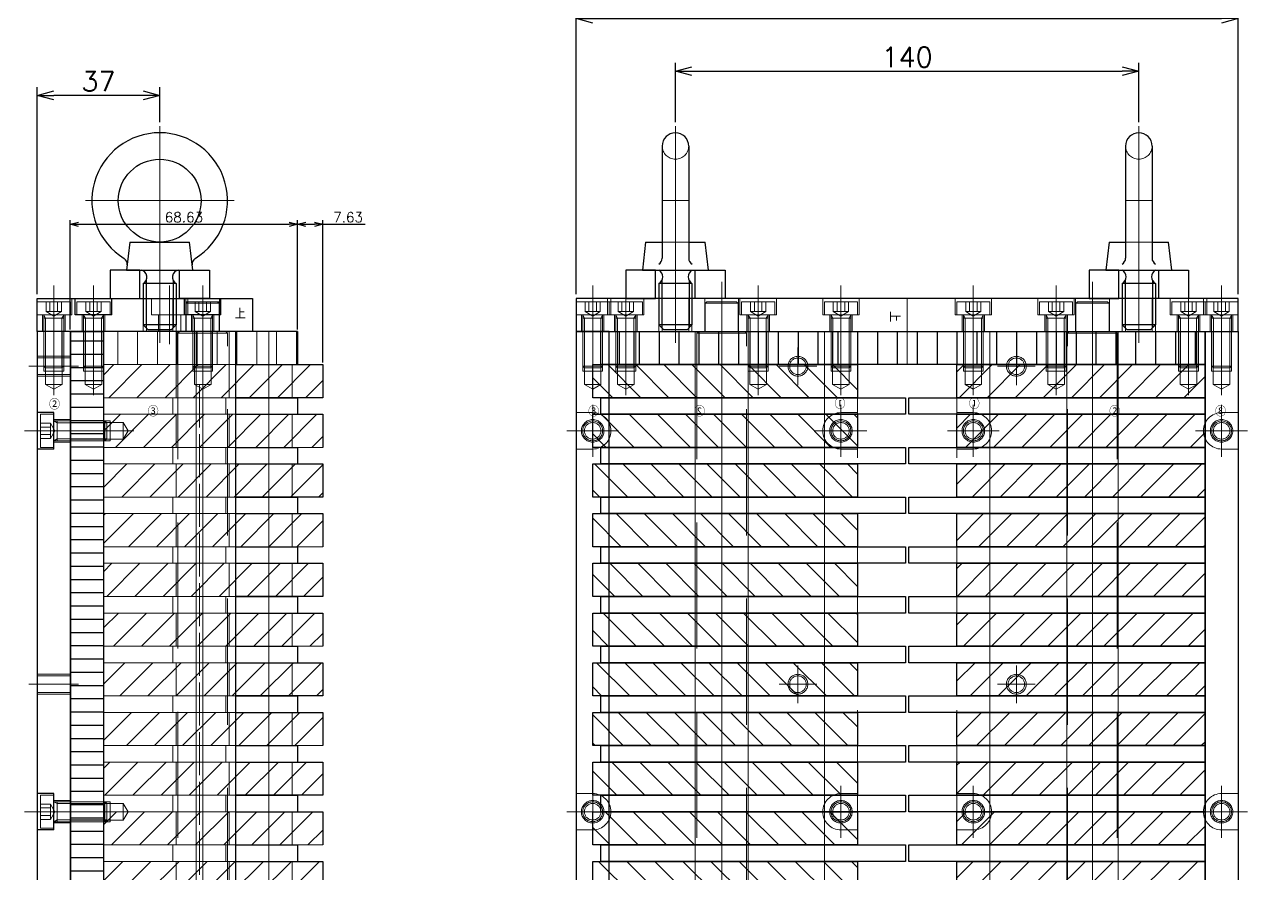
# Model space of a CAD drawing. Header units: millimetres. Extents: x -16130 to 36813, y -8099 to 27484.
# Drawn here: x 9676.5 to 10046, y 24334.3 to 24590.7 of the extents above; entities that cross this region are included whole.
import ezdxf

# ---------------------------------------------------------------- set-up
doc = ezdxf.new("R2010")
doc.units = ezdxf.units.MM
doc.header["$LTSCALE"] = 6
doc.header["$PDMODE"] = 99
doc.header["$PDSIZE"] = 1
doc.linetypes.add('CENTER2', pattern=[28.575, 19.05, -3.175, 3.175, -3.175])
doc.linetypes.add('HIDDEN', pattern=[9.525, 6.35, -3.175])
for name, color, linetype, lineweight in [('04_HIDDEN', 2, 'HIDDEN', 13), ('05_CENTER', 4, 'CENTER2', 13), ('08_DIM', 3, 'Continuous', 13)]:
    doc.layers.add(name, color=color, linetype=linetype, lineweight=lineweight)
doc.layers.add('10_DRAFT', color=8, linetype='Continuous', lineweight=0, plot=False)
doc.styles.add('KSS_TXT', font='txt.shx', dxfattribs={"bigfont": 'extfont2.shx'})
doc.dimstyles.new('KSS_DIM', dxfattribs={"dimtxt": 3, "dimasz": 2.5, "dimexe": 1.25, "dimexo": 0.625, "dimtad": 1, "dimdsep": 46, "dimtxsty": 'KSS_TXT', "dimblk": 'OPEN30', "dimcen": 0, "dimazin": 2, "dimtfac": 0.75, "dimtmove": 0, "dimatfit": 3, "dimldrblk": 'OPEN30', "dimfxl": 1, "dimtolj": 1, "dimarcsym": 0})

# ---------------------------------------------------------------- blocks, each defined once
blk = doc.blocks.new('_Open30')
at = {"color": 0, "linetype": 'ByBlock', "lineweight": -2}
for p, q in [((-1, 0.268), (0, 0)), ((0, 0), (-1, -0.268)), ((0, 0), (-1, 0))]:
    blk.add_line(p, q, dxfattribs=at)
blk = doc.blocks.new('*D624')
at = {"layer": '08_DIM', "color": 0, "lineweight": -2, "transparency": 16777216}
for p, q in [((9758.97, 24498.62), (9758.97, 24531.6)), ((9761.47, 24530.35), (9764.1, 24530.35)), ((9766.6, 24488.62), (9766.6, 24531.6)), ((9766.6, 24530.35), (9779.37, 24530.35))]:
    blk.add_line(p, q, dxfattribs=at)
at = {"layer": 'Defpoints', "color": 0, "transparency": 16777216}
for p in [(9766.6, 24530.35), (9758.97, 24497.99), (9766.6, 24487.99)]:
    blk.add_point(p, dxfattribs=at)
at = {"layer": '08_DIM', "color": 0, "lineweight": -2, "transparency": 16777216, "xscale": 2.5, "yscale": 2.5, "zscale": 2.5, "rotation": 180}
blk.add_blockref('_Open30', (9758.97, 24530.35), dxfattribs=at)
at = {"layer": '08_DIM', "color": 0, "lineweight": -2, "transparency": 16777216, "xscale": 2.5, "yscale": 2.5, "zscale": 2.5}
blk.add_blockref('_Open30', (9766.6, 24530.35), dxfattribs=at)
at = {"layer": '08_DIM', "color": 0, "transparency": 16777216, "insert": (9774.24, 24532.48), "char_height": 3, "attachment_point": 5, "style": 'KSS_TXT'}
blk.add_mtext('\\A1;7.63', dxfattribs=at)
blk = doc.blocks.new('*D625')
at = {"layer": '08_DIM', "color": 0, "lineweight": -2, "transparency": 16777216}
for p, q in [((9690.34, 24498.62), (9690.34, 24531.6)), ((9692.84, 24530.35), (9756.47, 24530.35)), ((9758.97, 24498.62), (9758.97, 24531.6))]:
    blk.add_line(p, q, dxfattribs=at)
at = {"layer": 'Defpoints', "color": 0, "transparency": 16777216}
for p in [(9758.97, 24530.35), (9690.34, 24497.99), (9758.97, 24497.99)]:
    blk.add_point(p, dxfattribs=at)
at = {"layer": '08_DIM', "color": 0, "lineweight": -2, "transparency": 16777216, "xscale": 2.5, "yscale": 2.5, "zscale": 2.5, "rotation": 180}
blk.add_blockref('_Open30', (9690.34, 24530.35), dxfattribs=at)
at = {"layer": '08_DIM', "color": 0, "lineweight": -2, "transparency": 16777216, "xscale": 2.5, "yscale": 2.5, "zscale": 2.5}
blk.add_blockref('_Open30', (9758.97, 24530.35), dxfattribs=at)
at = {"layer": '08_DIM', "color": 0, "transparency": 16777216, "insert": (9724.66, 24532.48), "char_height": 3, "attachment_point": 5, "style": 'KSS_TXT'}
blk.add_mtext('\\A1;68.63', dxfattribs=at)
blk = doc.blocks.new('CHIC10b_1_1_1')
at = {"color": 0}
for p, q in [((-4, 37.5), (-4, 3.61)), ((4, 37.5), (4, 3.61)), ((-9, 8.5), (-10, 0)), ((-9, 8.5), (-4, 8.5)), ((4, 8.5), (9, 8.5)), ((10, 0), (9, 8.5)), ((-10, 0), (10, 0)), ((-4.1, -3.05), (-4.1, -17.4)), ((4.1, -3.05), (4.1, -17.4)), ((5, -4), (-5, -4)), ((-5, -4), (-5, -16.5)), ((5, -4), (5, -16.5)), ((5, -16.5), (-5, -16.5)), ((-5, -16.5), (-3.5, -18)), ((3.5, -18), (-3.5, -18)), ((5, -16.5), (3.5, -18))]:
    blk.add_line(p, q, dxfattribs=at)
for centre, radius, start, end in [((0, 37.5), 4, 0, 180), ((-6, 3.61), 2, 298.1299, 0), ((-6.16, -2), 2.31, 300.2022, 59.7978), ((6.16, -2), 2.31, 120.2022, 239.7978), ((6, 3.61), 2, 180, 241.8701)]:
    blk.add_arc(centre, radius, start, end, dxfattribs=at)
at = {"layer": '04_HIDDEN', "color": 0}
blk.add_line((-4, 8.5), (4, 8.5), dxfattribs=at)
blk.add_arc((0, 37.5), 4, 180, 0, dxfattribs=at)
at = {"layer": '05_CENTER', "color": 0}
blk.add_line((0, 43.44), (0, -18), dxfattribs=at)
at = {"layer": '10_DRAFT'}
blk.add_line((-4, 21), (4, 21), dxfattribs=at)
blk = doc.blocks.new('WSSS30-12-8a_1_1_1')
at = {"color": 0}
for points in [[(-6, 8.5), (-15, 8.5), (-15, 0), (-6, 0)], [(6, 8.5), (15, 8.5), (15, 0), (6, 0)]]:
    blk.add_lwpolyline(points, close=True, dxfattribs=at)
at = {"layer": '10_DRAFT'}
blk.add_line((0, 8.5), (0, 0), dxfattribs=at)
blk = doc.blocks.new('CHIC10a_1_1_1')
at = {"color": 0}
for p, q in [((-9, 8.5), (-10, 0)), ((-9, 8.5), (9, 8.5)), ((10, 0), (9, 8.5)), ((-10, 0), (10, 0)), ((-4.1, -3.05), (-4.1, -17.4)), ((4.1, -3.05), (4.1, -17.4)), ((5, -4), (-5, -4)), ((-5, -4), (-5, -16.5)), ((5, -4), (5, -16.5)), ((5, -16.5), (-5, -16.5)), ((-5, -16.5), (-3.5, -18)), ((3.5, -18), (-3.5, -18)), ((5, -16.5), (3.5, -18))]:
    blk.add_line(p, q, dxfattribs=at)
blk.add_circle((0, 21), 12.5, dxfattribs=at)
for centre, radius, start, end in [((0, 21), 20.5, 301.6226, 238.3774), ((-11.8, 1.84), 2, 353.2902, 58.3774), ((5.99, -2.1), 2.14, 100.3844, 242.5541), ((11.8, 1.84), 2, 121.6226, 186.7098), ((-5.99, -2.1), 2.14, 297.4459, 79.6156)]:
    blk.add_arc(centre, radius, start, end, dxfattribs=at)
at = {"layer": '05_CENTER', "color": 0}
for p, q in [((0, 43.45), (0, -18)), ((-22.45, 21), (22.45, 21))]:
    blk.add_line(p, q, dxfattribs=at)
blk = doc.blocks.new('A$C4AB33B9E_1_1')
at = {"color": 0}
for p, q in [((6.5, 5), (6.5, 10)), ((17.5, 5), (17.5, 10)), ((39.5, 5), (39.5, 10)), ((50.5, 5), (50.5, 10)), ((17.5, 5), (6.5, 5)), ((50.5, 5), (39.5, 5))]:
    blk.add_line(p, q, dxfattribs=at)
blk.add_lwpolyline([(-5, 10), (60, 10), (60, 0), (-5, 0)], close=True, dxfattribs=at)
at = {"layer": '04_HIDDEN'}
for p, q in [((5.5, 5), (5.5, 10)), ((27, 10), (27, 0)), ((28, 10), (28, 0)), ((36, 10), (36, 0)), ((37, 10), (37, 0)), ((5.5, 5), (-5, 5)), ((-3.4, 0), (-3.4, 5)), ((3.4, 0), (3.4, 5)), ((8.6, 0), (8.6, 5)), ((15.4, 0), (15.4, 5)), ((41.6, 0), (41.6, 5)), ((48.4, 0), (48.4, 5))]:
    blk.add_line(p, q, dxfattribs=at)
at = {"layer": '04_HIDDEN', "color": 9}
for p, q in [((39.9, 0), (39.9, 10)), ((50.1, 0), (50.1, 10))]:
    blk.add_line(p, q, dxfattribs=at)
at = {"layer": '05_CENTER'}
for p, q in [((0, 13.86), (0, -3.86)), ((12, 13.86), (12, -3.86)), ((32, 13.39), (32, -3.39)), ((45, 13.86), (45, -3.86))]:
    blk.add_line(p, q, dxfattribs=at)
at = {"layer": '10_DRAFT'}
for p, q in [((35, 13.86), (35, -3.86)), ((29.5, 5), (29.5, 10)), ((40.5, 5), (40.5, 10)), ((40.5, 5), (29.5, 5)), ((31.6, 0), (31.6, 5)), ((38.4, 0), (38.4, 5))]:
    blk.add_line(p, q, dxfattribs=at)
at = {"layer": '10_DRAFT', "style": 'KSS_TXT'}
blk.add_text('上', height=3, dxfattribs=at).set_placement((54.69, 3.84))
blk = doc.blocks.new('A$C5D937532_1_1')
at = {"color": 0}
blk.add_lwpolyline([(-43, -405), (7, -405), (7, 0), (-43, 0)], close=True, dxfattribs=at)
at = {"layer": '04_HIDDEN'}
for p, q in [((-39, 0), (-39, -12)), ((-38.5, 0), (-38.5, -16)), ((-33.5, 0), (-33.5, -16)), ((-33, 0), (-33, -12)), ((-6, 0), (-6, -12)), ((-5.5, 0), (-5.5, -16)), ((-0.5, 0), (-0.5, -16)), ((0, 0), (0, -12)), ((-33, -12), (-39, -12)), ((0, -12), (-6, -12)), ((-36, -17.44), (-38.5, -16)), ((-33.5, -16), (-38.5, -16)), ((-33.5, -16), (-36, -17.44)), ((-3, -17.44), (-5.5, -16)), ((-0.5, -16), (-5.5, -16)), ((-0.5, -16), (-3, -17.44)), ((-43, -27), (-31, -27)), ((-43, -27.5), (-27, -27.5)), ((-31, -27), (-31, -33)), ((-27, -27.5), (-25.56, -30)), ((-27, -27.5), (-27, -32.5)), ((-43, -32.5), (-27, -32.5)), ((-43, -33), (-31, -33)), ((-25.56, -30), (-27, -32.5)), ((-43, -142), (-31, -142)), ((-43, -142.5), (-27, -142.5)), ((-31, -142), (-31, -148)), ((-27, -142.5), (-25.56, -145)), ((-27, -142.5), (-27, -147.5)), ((-43, -147.5), (-27, -147.5)), ((-25.56, -145), (-27, -147.5)), ((-43, -148), (-31, -148)), ((-43, -257), (-31, -257)), ((-43, -257.5), (-27, -257.5)), ((-31, -257), (-31, -263)), ((-27, -257.5), (-25.56, -260)), ((-27, -257.5), (-27, -262.5)), ((-25.56, -260), (-27, -262.5)), ((-43, -262.5), (-27, -262.5)), ((-43, -263), (-31, -263)), ((-43, -372), (-31, -372)), ((-43, -372.5), (-27, -372.5)), ((-31, -372), (-31, -378)), ((-27, -372.5), (-25.56, -375)), ((-27, -372.5), (-27, -377.5)), ((-25.56, -375), (-27, -377.5)), ((-43, -377.5), (-27, -377.5)), ((-43, -378), (-31, -378)), ((-36, -387.56), (-38.5, -389)), ((-33.5, -389), (-36, -387.56)), ((-3, -387.56), (-5.5, -389)), ((-0.5, -389), (-3, -387.56)), ((-38.5, -405), (-38.5, -389)), ((-33.5, -389), (-38.5, -389)), ((-33.5, -405), (-33.5, -389)), ((-5.5, -405), (-5.5, -389)), ((-0.5, -389), (-5.5, -389)), ((-0.5, -405), (-0.5, -389)), ((-33, -393), (-39, -393)), ((-39, -405), (-39, -393)), ((-33, -405), (-33, -393)), ((0, -393), (-6, -393)), ((-6, -405), (-6, -393)), ((0, -405), (0, -393))]:
    blk.add_line(p, q, dxfattribs=at)
at = {"layer": '05_CENTER'}
for p, q in [((-36, 2.19), (-36, -19.18)), ((-3, 2.19), (-3, -19.18)), ((-45.19, -30), (-23.82, -30)), ((-45.19, -145), (-23.82, -145)), ((-45.19, -260), (-23.82, -260)), ((-45.19, -375), (-23.82, -375)), ((-36, -407.19), (-36, -385.82)), ((-3, -407.19), (-3, -385.82))]:
    blk.add_line(p, q, dxfattribs=at)
at = {"layer": '10_DRAFT', "style": 'KSS_TXT'}
blk.add_text('③', height=3, dxfattribs=at).set_placement((-19.63, -25.64))
blk = doc.blocks.new('A$C42137086_1_1')
at = {"color": 0}
for p, q in [((0, -24.5), (-5, -24.5)), ((0, -35.5), (0, -24.5)), ((0, -35.5), (-5, -35.5)), ((0, -139.5), (-5, -139.5)), ((0, -150.5), (0, -139.5)), ((0, -150.5), (-5, -150.5)), ((0, -254.5), (-5, -254.5)), ((0, -254.5), (0, -265.5)), ((0, -265.5), (-5, -265.5)), ((0, -369.5), (-5, -369.5)), ((0, -369.5), (0, -380.5)), ((0, -380.5), (-5, -380.5))]:
    blk.add_line(p, q, dxfattribs=at)
blk.add_lwpolyline([(-5, -405), (5, -405), (5, 0), (-5, 0)], close=True, dxfattribs=at)
at = {"layer": '04_HIDDEN'}
for p, q in [((-3, 0), (-3, -12)), ((-2.5, 0), (-2.5, -16)), ((2.5, 0), (2.5, -16)), ((3, 0), (3, -12)), ((3, -12), (-3, -12)), ((0, -17.44), (-2.5, -16)), ((2.5, -16), (-2.5, -16)), ((2.5, -16), (0, -17.44)), ((5, -26.6), (0, -26.6)), ((5, -33.4), (0, -33.4)), ((5, -141.6), (0, -141.6)), ((5, -148.4), (0, -148.4)), ((5, -256.6), (0, -256.6)), ((5, -263.4), (0, -263.4)), ((5, -371.6), (0, -371.6)), ((5, -378.4), (0, -378.4)), ((-2.5, -389), (0, -387.56)), ((0, -387.56), (2.5, -389)), ((-2.5, -405), (-2.5, -389)), ((-2.5, -389), (2.5, -389)), ((2.5, -405), (2.5, -389)), ((-3, -393), (3, -393)), ((-3, -405), (-3, -393)), ((3, -405), (3, -393))]:
    blk.add_line(p, q, dxfattribs=at)
at = {"layer": '04_HIDDEN', "color": 9}
for p, q in [((-5, -7.5), (5, -7.5)), ((-5, -8), (5, -8)), ((-5, -13), (5, -13)), ((-5, -13.5), (5, -13.5)), ((-5, -103.5), (5, -103.5)), ((-5, -104), (5, -104)), ((-5, -109), (5, -109)), ((-5, -109.5), (5, -109.5)), ((-5, -199.5), (5, -199.5)), ((-5, -200), (5, -200)), ((-5, -205), (5, -205)), ((-5, -205.5), (5, -205.5)), ((-5, -295.5), (5, -295.5)), ((-5, -296), (5, -296)), ((-5, -301), (5, -301)), ((-5, -301.5), (5, -301.5)), ((-5, -391.5), (5, -391.5)), ((-5, -392), (5, -392)), ((-5, -397), (5, -397)), ((-5, -397.5), (5, -397.5))]:
    blk.add_line(p, q, dxfattribs=at)
at = {"layer": '05_CENTER'}
for p, q in [((0, 2.19), (0, -19.18)), ((-8.86, -30), (8.86, -30)), ((-8.86, -145), (8.86, -145)), ((-8.86, -260), (8.86, -260)), ((-8.86, -375), (8.86, -375)), ((0, -407.19), (0, -385.82))]:
    blk.add_line(p, q, dxfattribs=at)
at = {"layer": '05_CENTER', "color": 9}
for p, q in [((-7.5, -10.5), (7.5, -10.5)), ((-7.5, -106.5), (7.5, -106.5)), ((-7.5, -202.5), (7.5, -202.5)), ((-7.5, -298.5), (7.5, -298.5)), ((-7.5, -394.5), (7.5, -394.5))]:
    blk.add_line(p, q, dxfattribs=at)
at = {"layer": '10_DRAFT', "style": 'KSS_TXT'}
blk.add_text('②', height=3, dxfattribs=at).set_placement((-1.43, -23.54))
blk = doc.blocks.new('A$C63852907_1_1_1')
at = {"color": 0}
for p, q in [((-4.5, 9), (-5, 8.5)), ((-5, 0), (-5, 8.5)), ((-5, 8.5), (5, 8.5)), ((-4.5, 9), (4.5, 9)), ((4.5, 9), (5, 8.5)), ((5, 8.5), (5, 0)), ((-7.5, -0.5), (7.5, -0.5)), ((-7.5, -404.5), (7.5, -404.5)), ((-5, -405), (-5, -413.5)), ((5, -413.5), (5, -405)), ((-4.5, -414), (-5, -413.5)), ((-5, -413.5), (5, -413.5)), ((4.5, -414), (5, -413.5)), ((-4.5, -414), (4.5, -414))]:
    blk.add_line(p, q, dxfattribs=at)
blk.add_lwpolyline([(-7, -405), (7, -405), (7.5, -404.5), (7.5, -0.5), (7, 0), (-7, 0), (-7.5, -0.5), (-7.5, -404.5)], close=True, dxfattribs=at)
at = {"layer": '05_CENTER'}
blk.add_line((0, 12.86), (0, -417.86), dxfattribs=at)
blk = doc.blocks.new('CBS6-16b_1_1_1')
at = {"color": 0}
for p, q in [((-4, 5), (-4, -5)), ((0, 5), (-4, 5)), ((0, 5), (0, -5)), ((0, 3), (15.46, 3)), ((0.06, 3), (1, 2.46)), ((1, 3), (1, -3)), ((1, 2.46), (16, 2.46)), ((15.46, 3), (15.46, -3)), ((15.46, 3), (16, 2.46)), ((16, 2.46), (16, -2.46)), ((0, -3), (15.46, -3)), ((0.06, -3), (1, -2.46)), ((1, -2.46), (16, -2.46)), ((15.46, -3), (16, -2.46)), ((0, -5), (-4, -5))]:
    blk.add_line(p, q, dxfattribs=at)
at = {"layer": '04_HIDDEN', "color": 0}
for p, q in [((-1, 2.31), (-4, 2.31)), ((-4, 1.15), (-1, 1.15)), ((-1, 2.31), (0.33, 0)), ((-1, 2.31), (-1, -2.31)), ((-4, -1.15), (-1, -1.15)), ((-4, -2.31), (-1, -2.31)), ((0.33, 0), (-1, -2.31))]:
    blk.add_line(p, q, dxfattribs=at)
at = {"layer": '05_CENTER', "color": 0}
blk.add_line((-4.82, 0), (16.83, 0), dxfattribs=at)
blk = doc.blocks.new('A$C0825307D_1_1')
for name, p in [('A$C4AB33B9E_1_1', (5, 202.5)), ('A$C42137086_1_1', (5, 202.5)), ('A$C5D937532_1_1', (53, 202.5))]:
    blk.add_blockref(name, p)
at = {"layer": '04_HIDDEN'}
blk.add_blockref('A$C63852907_1_1_1', (50, 202.5), dxfattribs=at)
at = {"layer": '04_HIDDEN', "color": 4, "rotation": 270}
for p in [(5, 207.5), (17, 207.5), (50, 207.5)]:
    blk.add_blockref('CBS6-16b_1_1_1', p, dxfattribs=at)
at = {"layer": '04_HIDDEN', "color": 4}
for p in [(5, 172.5), (5, 57.5)]:
    blk.add_blockref('CBS6-16b_1_1_1', p, dxfattribs=at)
blk = doc.blocks.new('A$C43D50A63_1_1')
h = blk.add_hatch()
h.set_pattern_fill('_USER', color=3, scale=6, angle=45, pattern_type=0)
h.set_pattern_definition([(45, (-8147.3205, -26429.961), (-4.2426407, 4.2426407), [])])
h.paths.add_polyline_path([(-8, 10), (-29, 10), (-29, 0), (-8, 0)])
h.paths.add_polyline_path([(-1, 10), (-8, 10), (-8, 0), (-1, 0)])
h.paths.add_polyline_path([(0, 10), (-1, 10), (-1, 0), (0, 0)])
h.paths.add_polyline_path([(8, 10), (0, 10), (0, 0), (8, 0)])
h.paths.add_polyline_path([(21, 10), (8, 10), (8, 0), (21, 0)])
h.paths.add_polyline_path([(29.23, 10), (21, 10), (21, 0), (29.23, 0)])
h.paths.add_polyline_path([(37.26, 10), (29.23, 10), (29.23, 0), (37.26, 0)])
at = {"color": 0}
blk.add_line((21, 10), (21, 0), dxfattribs=at)
blk.add_lwpolyline([(-29, 10), (37.26, 10), (37.26, 0), (-29, 0)], close=True, dxfattribs=at)
at = {"layer": '04_HIDDEN'}
for p, q in [((-7, 10), (-7, 0)), ((9, 10), (9, 0))]:
    blk.add_line(p, q, dxfattribs=at)
at = {"layer": '04_HIDDEN', "color": 9}
for p, q in [((-1, 10), (-1, 0)), ((28, 10), (28, 0))]:
    blk.add_line(p, q, dxfattribs=at)
at = {"layer": '05_CENTER'}
blk.add_line((1, 15.5), (1, -5.5), dxfattribs=at)
blk = doc.blocks.new('A$C4F4128C7_1_1')
at = {"color": 0}
blk.add_line((21, 5), (21, 0), dxfattribs=at)
blk.add_lwpolyline([(-29, 5), (29.63, 5), (29.63, 0), (-29, 0)], close=True, dxfattribs=at)
at = {"layer": '04_HIDDEN'}
for p, q in [((-8, 5), (-8, 0)), ((8, 5), (8, 0))]:
    blk.add_line(p, q, dxfattribs=at)
at = {"layer": '04_HIDDEN', "color": 9}
blk.add_line((-1, 5), (-1, 0), dxfattribs=at)
at = {"layer": '05_CENTER'}
blk.add_line((0, 9), (0, -4), dxfattribs=at)
blk = doc.blocks.new('A$C75237A7E_1_1')
h = blk.add_hatch()
h.set_pattern_fill('_USER', color=3, scale=6, angle=90, pattern_type=0)
h.set_pattern_definition([(90, (-9729.3424, -24487.993), (-6, 4e-16), [])])
h.paths.add_polyline_path([(29.63, 10), (21, 10), (21, 0), (29.63, 0)])
h.paths.add_polyline_path([(21, 10), (8, 10), (8, 0), (21, 0)])
h.paths.add_polyline_path([(8, 10), (0, 10), (0, 0), (8, 0)])
h.paths.add_polyline_path([(0, 10), (-1, 10), (-1, 0), (0, 0)])
h.paths.add_polyline_path([(-1, 10), (-8, 10), (-8, 0), (-1, 0)])
h.paths.add_polyline_path([(-8, 10), (-29, 10), (-29, 0), (-8, 0)])
at = {"color": 0}
blk.add_line((21, 10), (21, 0), dxfattribs=at)
blk.add_lwpolyline([(-29, 10), (29.63, 10), (29.63, 0), (-29, 0)], close=True, dxfattribs=at)
at = {"layer": '04_HIDDEN'}
for p, q in [((-7, 10), (-7, 0)), ((9, 10), (9, 0))]:
    blk.add_line(p, q, dxfattribs=at)
at = {"layer": '04_HIDDEN', "color": 9}
blk.add_line((-1, 10), (-1, 0), dxfattribs=at)
at = {"layer": '05_CENTER'}
blk.add_line((1, 15), (1, -5), dxfattribs=at)
blk = doc.blocks.new('A$C574158FF_1_1_1')
h = blk.add_hatch()
h.set_pattern_fill('_USER', color=3, scale=4, pattern_type=0)
h.set_pattern_definition([(0, (112.774, 139.052), (0, 4), [])])
h.paths.add_polyline_path([(10, 0), (0, 0), (0, -405), (10, -405)])
at = {"color": 3}
blk.add_lwpolyline([(10, 0), (0, 0), (0, -405), (10, -405)], close=True, dxfattribs=at)
blk = doc.blocks.new('A$C2D3A72E1_1_1')
for p, q in [((68.63, 202.5), (50, 202.5)), ((68.63, 202.5), (68.63, 192.5)), ((50, 192.5), (76.26, 192.5)), ((76.26, 192.5), (76.26, 182.5)), ((50, 182.5), (68.63, 182.5)), ((76.26, 182.5), (50, 182.5)), ((68.63, 182.5), (68.63, 177.5)), ((50, 177.5), (76.26, 177.5)), ((76.26, 177.5), (76.26, 167.5)), ((50, 167.5), (68.63, 167.5)), ((68.63, 167.5), (68.63, 162.5)), ((50, 162.5), (76.26, 162.5)), ((76.26, 162.5), (76.26, 152.5)), ((50, 152.5), (68.63, 152.5)), ((76.26, 152.5), (50, 152.5)), ((68.63, 152.5), (68.63, 147.5)), ((50, 147.5), (76.26, 147.5)), ((76.26, 147.5), (76.26, 137.5)), ((50, 137.5), (68.63, 137.5)), ((68.63, 137.5), (68.63, 132.5)), ((50, 132.5), (76.26, 132.5)), ((76.26, 132.5), (76.26, 122.5)), ((50, 122.5), (68.63, 122.5)), ((76.26, 122.5), (50, 122.5)), ((68.63, 122.5), (68.63, 117.5)), ((50, 117.5), (76.26, 117.5)), ((76.26, 117.5), (76.26, 107.5)), ((50, 107.5), (68.63, 107.5)), ((68.63, 107.5), (68.63, 102.5)), ((50, 102.5), (76.26, 102.5)), ((76.26, 102.5), (76.26, 92.5)), ((50, 92.5), (68.63, 92.5)), ((76.26, 92.5), (50, 92.5)), ((68.63, 92.5), (68.63, 87.5)), ((50, 87.5), (76.26, 87.5)), ((76.26, 87.5), (76.26, 77.5)), ((50, 77.5), (68.63, 77.5)), ((68.63, 77.5), (68.63, 72.5)), ((50, 72.5), (76.26, 72.5)), ((76.26, 72.5), (76.26, 62.5)), ((50, 62.5), (68.63, 62.5)), ((76.26, 62.5), (50, 62.5)), ((68.63, 62.5), (68.63, 57.5)), ((50, 57.5), (76.26, 57.5)), ((76.26, 57.5), (76.26, 47.5)), ((50, 47.5), (68.63, 47.5)), ((68.63, 47.5), (68.63, 42.5)), ((50, 42.5), (76.26, 42.5)), ((76.26, 42.5), (76.26, 32.5))]:
    blk.add_line(p, q)
at = {"xscale": -1}
blk.add_blockref('A$C574158FF_1_1_1', (10, 202.5), dxfattribs=at)
at = {"layer": '04_HIDDEN'}
for name, p in [('A$C75237A7E_1_1', (39, 192.5)), ('A$C43D50A63_1_1', (39, 182.5)), ('A$C4F4128C7_1_1', (39, 177.5)), ('A$C43D50A63_1_1', (39, 167.5)), ('A$C4F4128C7_1_1', (39, 162.5)), ('A$C43D50A63_1_1', (39, 152.5)), ('A$C4F4128C7_1_1', (39, 147.5)), ('A$C43D50A63_1_1', (39, 137.5)), ('A$C4F4128C7_1_1', (39, 132.5)), ('A$C43D50A63_1_1', (39, 122.5)), ('A$C4F4128C7_1_1', (39, 117.5)), ('A$C43D50A63_1_1', (39, 107.5)), ('A$C4F4128C7_1_1', (39, 102.5)), ('A$C43D50A63_1_1', (39, 92.5)), ('A$C4F4128C7_1_1', (39, 87.5)), ('A$C43D50A63_1_1', (39, 77.5)), ('A$C4F4128C7_1_1', (39, 72.5)), ('A$C43D50A63_1_1', (39, 62.5)), ('A$C4F4128C7_1_1', (39, 57.5)), ('A$C43D50A63_1_1', (39, 47.5)), ('A$C4F4128C7_1_1', (39, 42.5)), ('A$C43D50A63_1_1', (39, 32.5))]:
    blk.add_blockref(name, p, dxfattribs=at)
blk = doc.blocks.new('A$C53AE1608_1_1')
at = {"color": 0}
blk.add_lwpolyline([(-10, -5), (0, -5), (0, 195), (-10, 195)], close=True, dxfattribs=at)
at = {"layer": '04_HIDDEN'}
for p, q in [((-5, 184.5), (-5, 195)), ((0, 193.4), (-5, 193.4)), ((0, 186.6), (-5, 186.6)), ((-5, 184.5), (-10, 184.5)), ((-10, 170), (0, 170)), ((-10, 169), (0, 169)), ((-10, 161), (0, 161)), ((-10, 160), (0, 160)), ((0, 156.1), (-10, 156.1)), ((0, 145.9), (-10, 145.9)), ((0, 44.1), (-10, 44.1)), ((0, 33.9), (-10, 33.9)), ((-10, 30), (0, 30)), ((-10, 29), (0, 29)), ((-10, 21), (0, 21)), ((-10, 20), (0, 20)), ((-5, 5.5), (-10, 5.5)), ((-5, 5.5), (-5, -5)), ((0, 3.4), (-5, 3.4)), ((0, -3.4), (-5, -3.4))]:
    blk.add_line(p, q, dxfattribs=at)
at = {"layer": '04_HIDDEN', "color": 9}
for p, q in [((-5, 185.5), (-10, 185.5)), ((-5, 174.5), (-5, 185.5)), ((0, 183.4), (-5, 183.4)), ((-5, 174.5), (-10, 174.5)), ((0, 176.6), (-5, 176.6)), ((-5, 145.5), (-10, 145.5)), ((-5, 134.5), (-5, 145.5)), ((0, 143.4), (-5, 143.4)), ((-5, 134.5), (-10, 134.5)), ((0, 136.6), (-5, 136.6)), ((-5, 120.5), (-10, 120.5)), ((-5, 109.5), (-5, 120.5)), ((0, 118.4), (-5, 118.4)), ((0, 111.6), (-5, 111.6)), ((-5, 109.5), (-10, 109.5)), ((-5, 80.5), (-10, 80.5)), ((-5, 80.5), (-5, 69.5)), ((0, 78.4), (-5, 78.4)), ((0, 71.6), (-5, 71.6)), ((-5, 69.5), (-10, 69.5)), ((-5, 55.5), (-10, 55.5)), ((-5, 55.5), (-5, 44.5)), ((0, 53.4), (-5, 53.4)), ((-5, 44.5), (-10, 44.5)), ((0, 46.6), (-5, 46.6)), ((-5, 15.5), (-10, 15.5)), ((-5, 15.5), (-5, 4.5)), ((0, 13.4), (-5, 13.4)), ((-5, 4.5), (-10, 4.5)), ((0, 6.6), (-5, 6.6))]:
    blk.add_line(p, q, dxfattribs=at)
at = {"layer": '05_CENTER'}
for p, q in [((-13.86, 190), (3.86, 190)), ((-13.39, 165), (3.39, 165)), ((5, 151), (-15, 151)), ((5, 39), (-15, 39)), ((-13.39, 25), (3.39, 25)), ((-13.86, 0), (3.86, 0))]:
    blk.add_line(p, q, dxfattribs=at)
at = {"layer": '05_CENTER', "color": 9}
for p, q in [((-13.86, 180), (3.86, 180)), ((-13.86, 140), (3.86, 140)), ((-13.86, 115), (3.86, 115)), ((-13.86, 75), (3.86, 75)), ((-13.86, 50), (3.86, 50)), ((-13.86, 10), (3.86, 10))]:
    blk.add_line(p, q, dxfattribs=at)
at = {"layer": '10_DRAFT'}
blk.add_line((-10, 95), (0, 95), dxfattribs=at)
at = {"layer": '10_DRAFT', "style": 'KSS_TXT'}
blk.add_text('上', height=3, dxfattribs=at).set_placement((-6.14, 89.69))
blk = doc.blocks.new('M6tz_1_1_1')
at = {"color": 0}
for radius in [3, 2.5]:
    blk.add_circle((0, 0), radius, dxfattribs=at)
at = {"layer": '05_CENTER'}
for p, q in [((0, -5.68), (0, 5.68)), ((5.68, 0), (-5.68, 0))]:
    blk.add_line(p, q, dxfattribs=at)
blk = doc.blocks.new('A$C44BA23D6_1_1')
at = {"color": 0}
blk.add_lwpolyline([(-5, -405), (5, -405), (5, 0), (-5, 0)], close=True, dxfattribs=at)
at = {"layer": '04_HIDDEN'}
for p, q in [((-3, 0), (-3, -12)), ((-2.5, 0), (-2.5, -16)), ((2.5, 0), (2.5, -16)), ((3, 0), (3, -12)), ((3, -12), (-3, -12)), ((0, -17.44), (-2.5, -16)), ((2.5, -16), (-2.5, -16)), ((2.5, -16), (0, -17.44)), ((-2.5, -389), (0, -387.56)), ((0, -387.56), (2.5, -389)), ((-2.5, -405), (-2.5, -389)), ((-2.5, -389), (2.5, -389)), ((2.5, -405), (2.5, -389)), ((-3, -393), (3, -393)), ((-3, -405), (-3, -393)), ((3, -405), (3, -393))]:
    blk.add_line(p, q, dxfattribs=at)
at = {"layer": '05_CENTER'}
for p, q in [((0, 2.19), (0, -19.18)), ((0, -407.19), (0, -385.82))]:
    blk.add_line(p, q, dxfattribs=at)
at = {"layer": '04_HIDDEN'}
for p in [(0, -30), (0, -145), (0, -260), (0, -375)]:
    blk.add_blockref('M6tz_1_1_1', p, dxfattribs=at)
at = {"layer": '10_DRAFT', "style": 'KSS_TXT'}
blk.add_text('③', height=3, dxfattribs=at).set_placement((-1.35, -25.64))
blk = doc.blocks.new('A$C09780D0B_1_1')
for p, q in [((-67, -24.5), (-72, -24.5)), ((8, -24.5), (13, -24.5)), ((-67, -35.5), (-72, -35.5)), ((8, -35.5), (13, -35.5)), ((-67, -139.5), (-72, -139.5)), ((8, -139.5), (13, -139.5)), ((-67, -150.5), (-72, -150.5)), ((8, -150.5), (13, -150.5)), ((-67, -254.5), (-72, -254.5)), ((8, -254.5), (13, -254.5)), ((-67, -265.5), (-72, -265.5)), ((8, -265.5), (13, -265.5)), ((-67, -369.5), (-72, -369.5)), ((8, -369.5), (13, -369.5)), ((-67, -380.5), (-72, -380.5)), ((8, -380.5), (13, -380.5))]:
    blk.add_line(p, q)
at = {"color": 0}
blk.add_lwpolyline([(-72, -405), (13, -405), (13, 0), (-72, 0)], close=True, dxfattribs=at)
for centre in [(-67, -30), (8, -30), (-67, -145), (8, -145), (-67, -260), (8, -260), (-67, -375), (8, -375)]:
    blk.add_circle(centre, 3.4, dxfattribs=at)
for centre, start, end in [((-67, -30), 270, 90), ((8, -30), 90, 270), ((-67, -145), 270, 90), ((8, -145), 90, 270), ((-67, -260), 270, 90), ((8, -260), 90, 270), ((-67, -375), 270, 90), ((8, -375), 90, 270)]:
    blk.add_arc(centre, 5.5, start, end, dxfattribs=at)
at = {"layer": '04_HIDDEN'}
for p, q in [((-45, 0), (-45, -12)), ((-44.5, 0), (-44.5, -16)), ((-39.5, 0), (-39.5, -16)), ((-39, 0), (-39, -12)), ((-5, 0), (-5, -12)), ((-4.5, 0), (-4.5, -16)), ((0.5, 0), (0.5, -16)), ((1, 0), (1, -12)), ((-39, -12), (-45, -12)), ((1, -12), (-5, -12)), ((-42, -17.44), (-44.5, -16)), ((-39.5, -16), (-44.5, -16)), ((-39.5, -16), (-42, -17.44)), ((-2, -17.44), (-4.5, -16)), ((0.5, -16), (-4.5, -16)), ((0.5, -16), (-2, -17.44)), ((-42, -387.56), (-44.5, -389)), ((-39.5, -389), (-42, -387.56)), ((-2, -387.56), (-4.5, -389)), ((0.5, -389), (-2, -387.56)), ((-44.5, -405), (-44.5, -389)), ((-39.5, -389), (-44.5, -389)), ((-39.5, -405), (-39.5, -389)), ((-4.5, -405), (-4.5, -389)), ((0.5, -389), (-4.5, -389)), ((0.5, -405), (0.5, -389)), ((-39, -393), (-45, -393)), ((-45, -405), (-45, -393)), ((-39, -405), (-39, -393)), ((1, -393), (-5, -393)), ((-5, -405), (-5, -393)), ((1, -405), (1, -393))]:
    blk.add_line(p, q, dxfattribs=at)
at = {"layer": '05_CENTER'}
for p, q in [((-42, 2.19), (-42, -19.18)), ((-2, 2.19), (-2, -19.18)), ((-67, -22.16), (-67, -37.84)), ((8, -22.16), (8, -37.84)), ((-59.16, -30), (-74.84, -30)), ((0.16, -30), (15.84, -30)), ((-67, -137.16), (-67, -152.84)), ((8, -137.16), (8, -152.84)), ((-59.16, -145), (-74.84, -145)), ((0.16, -145), (15.84, -145)), ((-67, -252.16), (-67, -267.84)), ((8, -252.16), (8, -267.84)), ((-59.16, -260), (-74.84, -260)), ((0.16, -260), (15.84, -260)), ((-67, -367.16), (-67, -382.84)), ((8, -367.16), (8, -382.84)), ((-59.16, -375), (-74.84, -375)), ((0.16, -375), (15.84, -375)), ((-42, -407.19), (-42, -385.82)), ((-2, -407.19), (-2, -385.82))]:
    blk.add_line(p, q, dxfattribs=at)
for p in [(-54, -10.5), (-54, -106.5), (-54, -202.5), (-54, -298.5), (-54, -394.5)]:
    blk.add_blockref('M6tz_1_1_1', p)
at = {"layer": '10_DRAFT', "style": 'KSS_TXT'}
blk.add_text('②', height=3, dxfattribs=at).set_placement((-25.95, -25.64))
blk = doc.blocks.new('A$C596D3FAF_1_1')
at = {"color": 0}
blk.add_lwpolyline([(-5, -405), (5, -405), (5, 0), (-5, 0)], close=True, dxfattribs=at)
at = {"layer": '04_HIDDEN'}
for p, q in [((-3, 0), (-3, -12)), ((-2.5, 0), (-2.5, -16)), ((2.5, 0), (2.5, -16)), ((3, 0), (3, -12)), ((3, -12), (-3, -12)), ((0, -17.44), (-2.5, -16)), ((2.5, -16), (-2.5, -16)), ((2.5, -16), (0, -17.44)), ((-2.5, -389), (0, -387.56)), ((0, -387.56), (2.5, -389)), ((-2.5, -405), (-2.5, -389)), ((-2.5, -389), (2.5, -389)), ((2.5, -405), (2.5, -389)), ((-3, -393), (3, -393)), ((-3, -405), (-3, -393)), ((3, -405), (3, -393))]:
    blk.add_line(p, q, dxfattribs=at)
at = {"layer": '05_CENTER'}
for p, q in [((0, 2.19), (0, -19.18)), ((0, -407.19), (0, -385.82))]:
    blk.add_line(p, q, dxfattribs=at)
for p in [(0, -30), (0, -145), (0, -260), (0, -375)]:
    blk.add_blockref('M6tz_1_1_1', p)
at = {"layer": '10_DRAFT', "style": 'KSS_TXT'}
blk.add_text('①', height=3, dxfattribs=at).set_placement((-1.36, -23.35))
blk = doc.blocks.new('A$C2EA500F4_1_1')
at = {"rotation": 270}
blk.add_blockref('A$C53AE1608_1_1', (-95, -10), dxfattribs=at)
blk.add_blockref('A$C44BA23D6_1_1', (-95, -10))
at = {"xscale": -1}
blk.add_blockref('A$C44BA23D6_1_1', (95, -10), dxfattribs=at)
at = {"layer": '04_HIDDEN'}
for name, p in [('A$C63852907_1_1_1', (-56.01, -10)), ('A$C09780D0B_1_1', (87, -10)), ('A$C596D3FAF_1_1', (20, -10))]:
    blk.add_blockref(name, p, dxfattribs=at)
at = {"layer": '04_HIDDEN', "xscale": -1}
for name, p in [('A$C63852907_1_1_1', (56, -10)), ('A$C09780D0B_1_1', (-87, -10)), ('A$C596D3FAF_1_1', (-20, -10))]:
    blk.add_blockref(name, p, dxfattribs=at)
at = {"layer": '04_HIDDEN', "color": 4, "rotation": 270}
for p in [(-95, -5), (-85, -5), (-45, -5), (-20, -5), (20, -5), (45, -5), (85, -5), (95, -5)]:
    blk.add_blockref('CBS6-16b_1_1_1', p, dxfattribs=at)
blk = doc.blocks.new('A$C017516D9_1_1')
h = blk.add_hatch()
h.set_pattern_fill('_USER', color=3, scale=6, angle=45, pattern_type=0)
h.set_pattern_definition([(45, (-8213.703, -26515.7115), (-4.2426407, 4.2426407), [])])
h.paths.add_polyline_path([(0, 41), (-10, 41), (-10, 31), (0, 31)])
h.paths.add_polyline_path([(0, 31), (-10, 31), (-10, 8), (0, 8)])
h.paths.add_polyline_path([(0, 8), (-10, 8), (-10, 0), (0, 0)])
h.paths.add_polyline_path([(0, 0), (-10, 0), (-10, -8), (0, -8)])
h.paths.add_polyline_path([(0, -8), (-10, -8), (-10, -34), (0, -34)])
h.paths.add_polyline_path([(0, -34), (-10, -34), (-10, -39), (0, -39)])
at = {"color": 0}
blk.add_lwpolyline([(0, 41), (0, -39), (-10, -39), (-10, 41)], close=True, dxfattribs=at)
at = {"layer": '04_HIDDEN'}
for p, q in [((-10, 31), (0, 31)), ((-10, 8), (0, 8)), ((-10, -8), (0, -8)), ((-10, -34), (0, -34))]:
    blk.add_line(p, q, dxfattribs=at)
at = {"layer": '05_CENTER'}
blk.add_line((-15.5, 0), (5.5, 0), dxfattribs=at)
blk = doc.blocks.new('A$C4B6B21EC_1_1')
h = blk.add_hatch()
h.set_pattern_fill('_USER', color=3, scale=6, angle=135, pattern_type=0)
h.set_pattern_definition([(135, (-8213.703, -26627.7115), (-4.2426407, -4.2426407), [])])
h.paths.add_polyline_path([(0, 34), (-10, 34), (-10, 7.75), (0, 7.75)])
h.paths.add_polyline_path([(0, 7.75), (-10, 7.75), (-10, 0), (0, 0)])
h.paths.add_polyline_path([(0, 0), (-10, 0), (-10, -7.75), (0, -7.75)])
h.paths.add_polyline_path([(0, -7.75), (-10, -7.75), (-10, -31), (0, -31)])
h.paths.add_polyline_path([(0, -31), (-10, -31), (-10, -41), (0, -41)])
at = {"color": 0}
blk.add_lwpolyline([(0, 34), (0, -41), (-10, -41), (-10, 34)], close=True, dxfattribs=at)
at = {"layer": '04_HIDDEN'}
for p, q in [((0, 7.75), (-10, 7.75)), ((0, -7.75), (-10, -7.75)), ((0, -31), (-10, -31))]:
    blk.add_line(p, q, dxfattribs=at)
at = {"layer": '05_CENTER'}
blk.add_line((5.5, 0), (-15.5, 0), dxfattribs=at)
blk = doc.blocks.new('A$C1DD50BBC_1_1')
for name, p in [('A$C4B6B21EC_1_1', (0, 112)), ('A$C017516D9_1_1', (0, 0))]:
    blk.add_blockref(name, p)
blk = doc.blocks.new('A$C6DCF52F6_1_1')
at = {"color": 0}
blk.add_lwpolyline([(0, 34), (0, -55.5), (-5, -55.5), (-5, 34)], close=True, dxfattribs=at)
at = {"layer": '04_HIDDEN'}
for p, q in [((0, 7.75), (-5, 7.75)), ((0, -7.75), (-5, -7.75)), ((0, -31), (-5, -31))]:
    blk.add_line(p, q, dxfattribs=at)
at = {"layer": '05_CENTER'}
blk.add_line((4, 0), (-9, 0), dxfattribs=at)
blk = doc.blocks.new('A$C21F40CFF_1_1')
at = {"color": 0}
blk.add_lwpolyline([(0, 55.5), (0, -36.5), (-5, -36.5), (-5, 55.5)], close=True, dxfattribs=at)
at = {"layer": '04_HIDDEN'}
for p, q in [((-5, 31), (0, 31)), ((-5, 8), (0, 8)), ((-5, -8), (0, -8)), ((-5, -34), (0, -34))]:
    blk.add_line(p, q, dxfattribs=at)
at = {"layer": '05_CENTER'}
blk.add_line((-9, 0), (4, 0), dxfattribs=at)
blk = doc.blocks.new('A$C0634231A_1_1')
for name, p in [('A$C6DCF52F6_1_1', (0, 112)), ('A$C21F40CFF_1_1', (0, 0))]:
    blk.add_blockref(name, p)
blk = doc.blocks.new('A$C4BD36F07_1_1')
h = blk.add_hatch()
h.set_pattern_fill('_USER', color=3, scale=6, pattern_type=0)
h.set_pattern_definition([(0, (-8580.171, -26515.7115), (0, 6), [])])
h.paths.add_polyline_path([(0, 146.01), (-10, 146.01), (-10, 116.01), (0, 116.01)])
h.paths.add_polyline_path([(0, 116.01), (-10, 116.01), (-10, 106.01), (0, 106.01)])
h.paths.add_polyline_path([(0, 106.01), (-10, 106.01), (-10, 96.01), (0, 96.01)])
h.paths.add_polyline_path([(0, 96.01), (-10, 96.01), (-10, 68.51), (0, 68.51)])
h.paths.add_polyline_path([(0, 68.51), (-10, 68.51), (-10, 38.51), (0, 38.51)])
h.paths.add_polyline_path([(0, 38.51), (-10, 38.51), (-10, 12.01), (0, 12.01)])
h.paths.add_polyline_path([(0, 12.01), (-10, 12.01), (-10, 1.01), (0, 1.01)])
h.paths.add_polyline_path([(0, 1.01), (-10, 1.01), (-10, -9.99), (0, -9.99)])
h.paths.add_polyline_path([(0, -9.99), (-10, -9.99), (-10, -36.49), (0, -36.49)])
at = {"color": 0}
blk.add_lwpolyline([(0, 146.01), (0, -36.49), (-10, -36.49), (-10, 146.01)], close=True, dxfattribs=at)
at = {"layer": '04_HIDDEN'}
for p, q in [((0, 119.75), (-10, 119.75)), ((0, 104.25), (-10, 104.25)), ((-10, 81.01), (0, 81.01)), ((-10, 31.01), (0, 31.01)), ((0, 8), (-10, 8)), ((0, -8), (-10, -8)), ((0, -33.99), (-10, -33.99))]:
    blk.add_line(p, q, dxfattribs=at)
at = {"layer": '05_CENTER'}
for p, q in [((5, 112), (-15, 112)), ((5, 0), (-15, 0))]:
    blk.add_line(p, q, dxfattribs=at)
at = {"layer": '10_DRAFT'}
blk.add_line((-10, 56), (0, 56), dxfattribs=at)
blk = doc.blocks.new('A$C0A393B8A_1_1')
at = {"rotation": 270}
for name, p in [('A$C4BD36F07_1_1', (-56, -10)), ('A$C1DD50BBC_1_1', (-56, -20)), ('A$C0634231A_1_1', (-56, -25)), ('A$C1DD50BBC_1_1', (-56, -35)), ('A$C0634231A_1_1', (-56, -40)), ('A$C1DD50BBC_1_1', (-56, -50)), ('A$C0634231A_1_1', (-56, -55)), ('A$C1DD50BBC_1_1', (-56, -65)), ('A$C0634231A_1_1', (-56, -70)), ('A$C1DD50BBC_1_1', (-56, -80)), ('A$C0634231A_1_1', (-56, -85)), ('A$C1DD50BBC_1_1', (-56, -95)), ('A$C0634231A_1_1', (-56, -100)), ('A$C1DD50BBC_1_1', (-56, -110)), ('A$C0634231A_1_1', (-56, -115)), ('A$C1DD50BBC_1_1', (-56, -125)), ('A$C0634231A_1_1', (-56, -130)), ('A$C1DD50BBC_1_1', (-56, -140)), ('A$C0634231A_1_1', (-56, -145)), ('A$C1DD50BBC_1_1', (-56, -155)), ('A$C0634231A_1_1', (-56, -160)), ('A$C1DD50BBC_1_1', (-56, -170))]:
    blk.add_blockref(name, p, dxfattribs=at)
blk = doc.blocks.new('*D1110')
at = {"layer": '08_DIM', "color": 0, "lineweight": -2, "transparency": 16777216}
for p, q in [((9873.16, 24561.18), (9873.16, 24579.09)), ((9878.16, 24576.59), (10008.16, 24576.59)), ((10013.16, 24561.18), (10013.16, 24579.09))]:
    blk.add_line(p, q, dxfattribs=at)
at = {"layer": 'Defpoints', "color": 0, "transparency": 16777216}
for p in [(10013.16, 24576.59), (9873.16, 24559.93), (10013.16, 24559.93)]:
    blk.add_point(p, dxfattribs=at)
at = {"layer": '08_DIM', "color": 0, "lineweight": -2, "transparency": 16777216, "xscale": 5, "yscale": 5, "zscale": 5, "rotation": 180}
blk.add_blockref('_Open30', (9873.16, 24576.59), dxfattribs=at)
at = {"layer": '08_DIM', "color": 0, "lineweight": -2, "transparency": 16777216, "xscale": 5, "yscale": 5, "zscale": 5}
blk.add_blockref('_Open30', (10013.16, 24576.59), dxfattribs=at)
at = {"layer": '08_DIM', "color": 0, "transparency": 16777216, "insert": (9943.16, 24580.84), "char_height": 6, "attachment_point": 5, "style": 'KSS_TXT'}
blk.add_mtext('\\A1;140', dxfattribs=at)
blk = doc.blocks.new('*D1111')
at = {"layer": '08_DIM', "color": 0, "lineweight": -2, "transparency": 16777216}
for p, q in [((9843.16, 24509.24), (9843.16, 24594.94)), ((10043.16, 24509.24), (10043.16, 24594.94)), ((9848.16, 24592.44), (10038.16, 24592.44))]:
    blk.add_line(p, q, dxfattribs=at)
at = {"layer": 'Defpoints', "color": 0, "transparency": 16777216}
for p in [(10043.16, 24592.44), (9843.16, 24507.99), (10043.16, 24507.99)]:
    blk.add_point(p, dxfattribs=at)
at = {"layer": '08_DIM', "color": 0, "lineweight": -2, "transparency": 16777216, "xscale": 5, "yscale": 5, "zscale": 5, "rotation": 180}
blk.add_blockref('_Open30', (9843.16, 24592.44), dxfattribs=at)
at = {"layer": '08_DIM', "color": 0, "lineweight": -2, "transparency": 16777216, "xscale": 5, "yscale": 5, "zscale": 5}
blk.add_blockref('_Open30', (10043.16, 24592.44), dxfattribs=at)
at = {"layer": '08_DIM', "color": 0, "transparency": 16777216, "insert": (9943.16, 24596.69), "char_height": 6, "attachment_point": 5, "style": 'KSS_TXT'}
blk.add_mtext('\\A1;200', dxfattribs=at)
blk = doc.blocks.new('*D1114')
at = {"layer": '08_DIM', "color": 0, "lineweight": -2, "transparency": 16777216}
for p, q in [((9680.34, 24509.24), (9680.34, 24571.78)), ((9712.34, 24569.28), (9685.34, 24569.28)), ((9717.34, 24561.19), (9717.34, 24571.78))]:
    blk.add_line(p, q, dxfattribs=at)
at = {"layer": 'Defpoints', "color": 0, "transparency": 16777216}
for p in [(9680.34, 24569.28), (9717.34, 24559.94), (9680.34, 24507.99)]:
    blk.add_point(p, dxfattribs=at)
at = {"layer": '08_DIM', "color": 0, "lineweight": -2, "transparency": 16777216, "xscale": 5, "yscale": 5, "zscale": 5, "rotation": 180}
blk.add_blockref('_Open30', (9680.34, 24569.28), dxfattribs=at)
at = {"layer": '08_DIM', "color": 0, "lineweight": -2, "transparency": 16777216, "xscale": 5, "yscale": 5, "zscale": 5}
blk.add_blockref('_Open30', (9717.34, 24569.28), dxfattribs=at)
at = {"layer": '08_DIM', "color": 0, "transparency": 16777216, "insert": (9698.84, 24573.53), "char_height": 6, "attachment_point": 5, "style": 'KSS_TXT'}
blk.add_mtext('\\A1;37', dxfattribs=at)

msp = doc.modelspace()

# ---------------------------------------------------------------- block references
at = {"color": 4}
for name, p in [('CHIC10a_1_1_1', (9717.3438, 24516.49323)), ('CHIC10b_1_1_1', (9873.1552, 24516.49323)), ('CHIC10b_1_1_1', (10013.1552, 24516.49323)), ('WSSS30-12-8a_1_1_1', (9717.3438, 24507.99323)), ('WSSS30-12-8a_1_1_1', (9873.1552, 24507.99323)), ('WSSS30-12-8a_1_1_1', (10013.1552, 24507.99323))]:
    msp.add_blockref(name, p, dxfattribs=at)
for name, p in [('A$C0825307D_1_1', (9680.3438, 24295.49323)), ('A$C2EA500F4_1_1', (9943.1552, 24507.99323)), ('A$C2D3A72E1_1_1', (9690.3438, 24295.49323)), ('A$C0A393B8A_1_1', (9943.1552, 24497.99323))]:
    msp.add_blockref(name, p)

# ---------------------------------------------------------------- dimensions: what is measured, and where the dimension line sits
at = {"layer": '08_DIM'}
for base, p1, p2, picture, middle in [((10043.1552, 24592.43921), (9843.1552, 24507.99323), (10043.1552, 24507.99323), '*D1111', (9943.1552, 24596.68921)), ((10013.1552, 24576.59107), (9873.1552, 24559.92923), (10013.1552, 24559.92923), '*D1110', (9943.1552, 24580.84107)), ((9680.3438, 24569.27939), (9717.3438, 24559.94318), (9680.3438, 24507.99323), '*D1114', (9698.8438, 24573.52939))]:
    dim = msp.add_linear_dim(base=base, p1=p1, p2=p2, dimstyle='KSS_DIM', override={"dimscale": 2}, dxfattribs=at)
    dim.commit()
    dim.dimension.update_dxf_attribs({"geometry": picture, "text_midpoint": middle})
for base, p1, p2, picture, middle in [((9758.97324, 24530.3519), (9690.3438, 24497.99323), (9758.97324, 24497.99323), '*D625', (9724.65852, 24532.4769)), ((9766.60129, 24530.3519), (9758.97324, 24497.99323), (9766.60129, 24487.99323), '*D624', (9774.23671, 24532.4769))]:
    dim = msp.add_linear_dim(base=base, p1=p1, p2=p2, dimstyle='KSS_DIM', dxfattribs=at)
    dim.commit()
    dim.dimension.update_dxf_attribs({"geometry": picture, "text_midpoint": middle})

doc.saveas('drawing.dxf')
